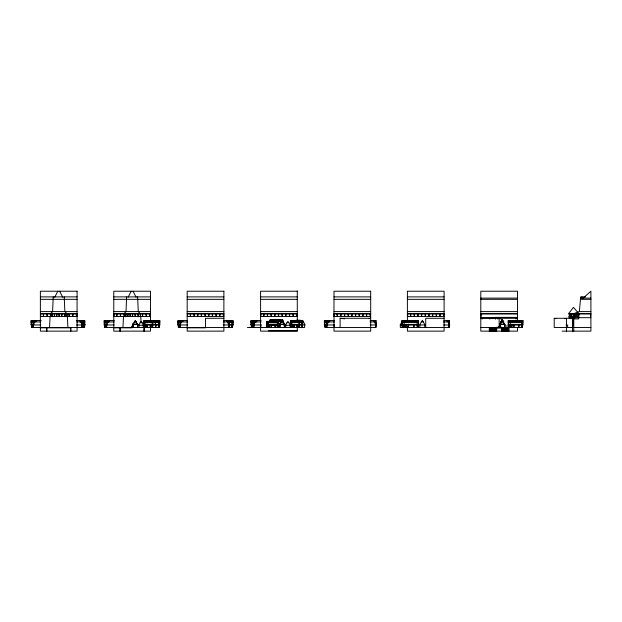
<?xml version="1.0" encoding="UTF-8"?>
<svg xmlns="http://www.w3.org/2000/svg" width="622" height="622" viewBox="0 0 622 622"><rect width="100%" height="100%" fill="white"/><g stroke="black" fill="none" stroke-linecap="round" stroke-linejoin="round"><path stroke-width="0.93" d="M49.55 327.467L50.094 316.458M50.219 314.017L52.598 311.591L53.212 296.888M52.341 316.769L52.481 314.017M122.954 327.467L123.498 316.458M123.622 314.017L126.002 311.591L126.616 296.888M125.745 316.769L125.885 314.017M572.551 327.467L573.772 316.458L573.772 331.137M579.074 314.017L578.67 318.907L573.639 318.907L573.639 316.458M574.129 316.458L574.106 313.472L579.346 311.591L580.707 296.888L585.52 296.888M54.744 297.246L57.792 291.228M128.148 297.246L131.195 291.228M34.84 321.908L33.129 324.964L40.858 324.964M108.244 321.908L106.533 324.964L114.254 324.964M140.23 322.569L138.729 325.267L143.464 325.267L141.979 322.6M181.647 321.908L179.937 324.964L187.657 324.964M286.96 322.569L288.88 322.608L287.9 321.387L285.537 325.267L290.272 325.267L288.787 322.6M328.455 321.908L326.744 324.964L334.465 324.964M401.859 321.908L400.148 324.964L404.106 324.964M421.335 321.908L419.625 324.964L425.005 324.964L423.318 321.939M499.567 324.964L501.822 320.929L502.693 320.929L504.496 324.155M255.51 321.908L253.341 324.964L261.364 324.964M502.281 320.96L505.103 324.886L502.281 321.356L499.45 324.886L502.281 320.944L503.346 321.901L502.281 320.555L501.355 322.095M583.148 298.109L590.9 291.228L590.9 331.137L562.132 331.137M497.514 318.907L499.147 318.293L500.78 318.907M515.863 318.907L517.496 318.293L480.798 318.293L482.423 318.907M369.056 318.705L370.689 318.293L340.102 318.293L340.102 327.467M489.483 318.876L495.477 317.375L517.496 317.375M564.799 318.705L566.432 318.293L566.432 331.137M570.918 318.705L572.551 318.293L572.551 331.137M297.285 291.228L260.587 291.228L260.587 331.137L297.285 331.137L297.285 326.387M40.376 296.888L77.074 296.888M113.779 296.888L150.477 296.888M187.183 296.888L223.881 296.888M260.587 296.888L297.285 296.888M333.991 296.888L370.689 296.888M407.394 296.888L444.092 296.888M480.798 298.109L517.496 298.109M580.707 298.109L590.9 298.109M40.376 299.33L77.074 299.33M113.779 299.33L150.477 299.33M187.183 299.33L223.881 299.33M260.587 299.33L297.285 299.33M333.991 299.33L370.689 299.33M407.394 299.33L444.092 299.33M480.798 299.33L517.496 299.33M580.707 299.33L590.9 299.33M40.376 311.591L77.074 311.591M113.779 311.591L150.477 311.591M187.183 311.591L223.881 311.591M260.587 311.591L297.285 311.591M333.991 311.591L370.689 311.591M407.394 311.591L444.092 311.591M480.798 311.591L517.496 311.591M579.346 311.591L590.9 311.591M40.376 313.472L77.074 313.472M113.779 313.472L150.477 313.472M187.183 313.472L223.881 313.472M260.587 313.472L297.285 313.472M333.991 313.472L370.689 313.472M407.394 313.472L444.092 313.472M480.798 313.472L517.496 313.472M590.9 313.472L568.741 313.472L573.453 307.354L578.079 312.71M40.376 314.017L77.074 314.017M113.779 314.017L150.477 314.017M187.183 314.017L223.881 314.017M260.587 314.017L297.285 314.017M333.991 314.017L370.689 314.017M407.394 314.017L444.092 314.017M480.798 314.017L517.496 314.017M568.741 314.017L590.9 314.017M40.376 316.458L77.074 316.458M113.779 316.458L150.477 316.458M187.183 316.458L223.881 316.458M260.587 316.458L297.285 316.458M333.991 316.458L370.689 316.458M407.394 316.458L444.092 316.458M568.741 316.458L578.67 316.458M480.798 317.687L495.283 317.687M568.741 317.687L590.9 317.687M223.881 318.293L205.532 318.293L205.532 327.841L187.183 327.841M444.092 318.293L425.743 318.293L425.743 327.467M590.9 327.467L554.202 327.467L554.202 318.293L572.551 318.293M270.601 319.638L270.197 319.529L270.601 319.529L270.601 322.002M272.296 319.638L271.884 319.529L272.296 319.529L272.296 322.002M273.983 319.638L273.579 319.529L273.983 319.529L273.983 322.002M275.678 319.638L275.266 319.529L275.678 319.529L275.678 322.002M277.365 319.638L276.961 319.529L277.365 319.529L277.373 327.467M279.06 319.638L278.648 319.529L279.06 319.529L278.858 322.002L278.858 319.529M280.747 319.638L280.343 319.529L280.747 319.529L280.545 322.002L280.545 319.529M282.442 319.638L282.038 319.529L282.442 319.529L282.442 322.002M296.577 320.19L300.247 320.19M502.179 320.244L503.167 321.683L502.257 320.532M41.192 320.555L31.1 320.555L31.1 324.886L33.852 324.886M76.522 320.555L84.786 320.555L84.786 324.886L82.026 324.886M114.277 320.555L104.185 320.555L104.185 324.886L106.937 324.886M187.315 320.555L177.908 320.555L177.908 324.886L180.66 324.886M223.788 320.555L233.048 320.555L233.048 324.886L228.461 324.886M261.084 320.555L250.993 320.555L250.993 324.886L254.196 324.886M269.575 320.532L283.002 320.532M334.62 320.555L324.396 320.555L324.396 324.886L327.188 324.886M370.16 320.555L376.1 320.555L376.1 324.886M443.883 320.555L449.504 320.555L449.504 324.886M31.1 320.944L36.605 320.96M79.748 320.96L84.786 320.944M104.185 320.96L109.69 320.944M143.814 320.944L152.841 320.96M153.393 320.944L159.815 320.96M177.908 320.96L183.412 320.944M226.54 320.96L233.048 320.944M250.993 320.96L257.026 320.944M270.049 320.929L282.411 320.929L285.529 324.964L283.671 324.964M290.622 320.96L299.648 320.944M299.944 320.944L302.696 320.96M324.396 320.96L329.979 320.944M373.247 320.944L376.1 320.96M401.835 320.944L418.575 320.96M446.689 320.944L449.504 320.96M508.221 320.944L522.908 320.96M269.575 321.527L283.002 321.527M266.698 321.729L283.002 321.675L283.002 320.244L269.575 320.244L269.575 321.683M31.1 321.939L40.92 321.939M76.739 321.939L84.786 321.939M104.185 321.939L114.324 321.939M143.814 321.939L159.815 321.939M177.908 321.939L187.727 321.939M223.547 321.939L227.994 321.939L226.766 320.555L227.994 321.939M229.378 321.939L233.048 321.939M250.993 321.939L261.1 321.939M290.622 321.939L299.648 321.939M299.944 321.939L302.696 321.939M324.396 321.939L334.535 321.939M369.927 321.939L374.802 321.939L376.403 324.964L370.23 324.964M401.835 321.939L418.575 321.939M443.331 321.939L448.205 321.939L446.977 320.555L448.205 321.939M508.221 321.939L522.908 321.939M31.1 322.095L34.77 322.095M80.666 322.095L84.786 322.095M104.185 322.095L108.772 322.095M143.814 322.095L152.841 322.095M154.31 322.095L159.815 322.095M177.908 322.095L181.577 322.095M229.378 322.095L233.048 322.095M250.993 322.095L256.085 322.095M290.622 322.095L299.648 322.095M299.944 322.095L302.696 322.095M324.396 322.095L329.046 322.095M401.835 322.095L418.575 322.095M508.221 322.095L522.908 322.095M266.698 322.608L278.337 322.608M266.698 322.74L278.337 322.74M31.372 324.202L31.613 327.467L31.372 321.356M82.322 324.202L82.174 327.467L82.322 322.305M83.636 324.202L83.387 327.467M84.53 324.202L84.281 327.467M143.985 324.202L144.133 327.467M144.957 324.202L145.113 327.467M152.133 324.202L151.986 327.467M152.685 324.202L152.53 327.467M158.664 324.202L158.423 327.467M159.559 324.202L159.31 327.467L159.559 321.356M178.18 324.202L178.421 327.467L178.18 321.356M229.036 324.202L228.787 327.467M231.897 324.202L231.656 327.467M232.791 324.202L232.542 327.467L232.791 322.305M252.524 324.202L252.711 327.467M253.939 324.202L253.745 327.467M290.785 324.202L290.94 327.467M298.793 324.202L298.941 327.467M299.485 324.202L299.337 327.467M302.44 324.202L302.191 327.467M324.707 324.202L324.987 327.467L324.707 321.356M326.519 324.202L326.799 327.467M375.766 324.202L375.766 327.467L375.898 324.202M402.146 324.202L402.426 327.467M418.279 324.202L418 327.467M499.785 324.202L504.753 324.202L504.73 331.137M508.493 324.202L508.742 327.467M521.757 324.202L521.508 327.467M522.651 324.202L522.402 327.467L522.651 322.305M104.457 324.381L105.017 324.381M133.108 324.381L137.493 324.381M145.113 324.381L152.087 324.412M251.265 324.381L251.824 324.381M252.851 324.381L253.418 324.381M279.916 324.381L284.301 324.381M375.33 324.381L375.929 324.381M448.734 324.381L449.247 324.381M500.127 324.381L504.512 324.381M81.638 324.412L83.558 324.412M154.754 324.412L158.587 324.412M228.943 324.412L231.819 324.412M291.819 324.412L301.468 324.412M404.051 324.412L417.175 324.412M510.172 324.412L521.679 324.412M266.916 324.598L267.11 327.467M278.135 324.598L277.941 327.467M31.1 324.738L33.852 324.738M82.026 324.738L84.786 324.692M104.185 324.738L106.937 324.738M143.814 324.692L152.841 324.738M155.228 324.738L159.815 324.692M177.908 324.738L180.66 324.738M228.461 324.738L233.048 324.738M250.993 324.692L254.196 324.738M268.245 324.777L277.373 324.777M290.622 324.692L302.696 324.738M324.396 324.738L327.188 324.692M401.835 324.738L418.575 324.692M508.221 324.692L522.908 324.738M155.228 324.886L159.815 324.886L159.815 320.555L143.814 320.555L143.814 324.886L152.841 324.886L152.841 320.555M76.615 324.964L85.16 324.964L84.312 323.448M151.9 324.964L156.192 324.964L154.497 321.939M223.422 324.964L229.596 324.964L227.901 321.939M266.698 325.026L268.642 325.026M279.986 324.964L277.785 324.964L277.785 327.467M301.149 324.964L305.153 324.964L303.458 321.939M443.634 324.964L449.807 324.964L448.112 321.939M499.754 324.964L500.002 327.467L500.127 324.202M566.067 325.026L567.653 325.026L567.653 327.467M266.698 325.065L278.337 325.065M505.064 326.006L510.802 326.006M297.106 327.102L299.096 327.102M158.664 327.467L106.043 327.467L106.043 324.202L106.292 327.467M231.897 327.467L179.766 327.467L179.766 324.202L180.015 327.467M247.362 327.467L304.625 327.467L304.625 324.964M326.519 327.467L375.929 327.467L375.898 322.305M480.798 327.467L521.757 327.467M40.376 327.841L70.955 327.841M113.779 327.841L131.942 327.841L131.942 326.006L132.307 327.467M268.517 330.772L297.285 330.772M340.102 318.293L344.689 318.806M554.202 318.293L555.827 318.705M281.144 322.095L282.069 320.555L283.134 321.901L282.069 320.944L279.239 324.886L282.069 321.356L284.892 324.886L282.069 320.96M134.344 322.095L135.262 320.555L136.327 321.901L135.262 320.944L132.432 324.886L135.262 321.356L138.084 324.886L135.262 320.96M81.093 321.939L82.788 324.964M133.061 291.228L136.109 297.246M59.658 291.228L62.705 297.246M140.634 314.017L138.255 311.591L137.641 296.888M140.751 316.458L141.077 322.88M138.372 314.017L138.512 316.769M67.23 314.017L64.851 311.591L64.237 296.888M67.347 316.458L67.899 327.467M64.968 314.017L65.108 316.769M590.659 314.017L590.659 316.458M581.928 296.888L581.928 298.109M578.514 316.458L578.514 317.687M578.133 314.017L578.133 316.458M577.885 314.017L577.885 316.458M577.325 316.458L577.325 317.687M576.112 314.017L576.112 316.458M575.863 314.017L575.863 316.458M575.055 316.458L575.055 317.687M574.992 316.458L574.992 317.687M574.642 314.017L574.642 316.458M574.433 314.017L574.394 316.458L574.37 314.017M574.184 314.017L574.184 316.458M573.445 314.017L573.445 316.458M573.196 314.017L573.196 316.458M571.626 314.017L571.626 316.458M571.385 314.017L571.385 316.458M570.98 314.017L570.98 316.458M570.739 314.017L570.739 316.458M569.915 314.017L569.915 316.458M569.666 314.017L569.666 316.458M569.527 314.017L569.527 316.458M569.278 314.017L569.278 316.458M521.679 322.118L521.679 327.467M518.896 327.467L518.896 324.202L518.647 327.467M517.496 321.045L517.496 291.228L480.798 291.228L480.798 331.137L517.496 331.137L517.496 327.467M513.997 327.467L513.997 324.202L513.756 327.467M511.922 327.467L511.922 324.202L511.673 327.467M510.328 327.467L510.328 324.202L510.087 327.467M510.172 322.118L510.172 327.467M508.897 327.467L508.905 331.137M508.633 327.467L508.633 331.137M508.493 322.305L508.493 327.467M508.143 327.467L508.143 331.137M507.459 327.467L507.459 331.137M506.619 327.467L506.619 331.137M505.694 327.467L505.694 331.137M504.512 324.202L504.512 327.467M503.812 327.467L503.812 331.137M502.988 327.467L502.988 331.137M502.319 327.467L502.319 331.137M501.853 327.467L501.853 331.137M501.627 327.467L501.62 331.137M499.886 324.202L499.754 327.467M499.326 327.467L499.326 326.006L498.961 327.467M499.147 327.467L499.147 318.293L495.477 317.375L495.477 319.21M496.675 327.467L496.675 331.137M496.442 327.467L496.442 331.137M495.975 327.467L495.975 331.137M495.306 327.467L495.306 331.137M494.482 327.467L494.482 331.137M493.557 327.467L493.557 331.137M492.601 327.467L492.601 331.137M491.675 327.467L491.675 331.137M490.836 327.467L490.836 331.137M490.152 327.467L490.152 331.137M489.654 327.467L489.654 331.137M489.397 327.467L489.397 331.137M489.382 327.467L489.382 331.137M481.101 314.017L481.101 316.458M449.247 324.202L449.278 327.467L400.343 327.467L400.343 324.964M449.107 322.305L449.107 327.467M448.998 324.202L448.998 327.467M443.851 314.017L443.851 316.458M443.54 314.017L443.54 316.458M440.112 314.017L440.112 316.458M439.871 314.017L439.871 316.458M436.442 314.017L436.442 316.458M436.201 314.017L436.201 316.458M432.772 314.017L432.772 316.458M432.531 314.017L432.531 316.458M429.102 314.017L429.102 316.458M428.861 314.017L428.861 316.458M425.432 314.017L425.432 316.458M425.191 314.017L425.191 316.458M424.764 324.964L424.764 327.467M421.763 314.017L421.763 316.458M421.522 314.017L421.522 316.458M419.873 324.964L419.873 327.467M418.279 322.305L418.279 327.467M418.093 314.017L418.093 316.458M417.852 314.017L417.852 316.458M417.175 322.118L416.989 327.467M414.423 314.017L414.423 316.458M414.182 314.017L414.182 316.458M414.003 327.467L414.003 324.202L413.723 327.467M410.753 314.017L410.753 316.458M410.512 314.017L410.512 316.458M408.421 327.467L408.421 324.202L408.141 327.467M407.635 314.017L407.698 316.458M407.394 321.045L407.394 291.228L444.092 291.228L444.092 331.137L407.394 331.137L407.394 326.387M406.049 327.467L406.049 324.202L405.769 327.467M404.238 327.467L404.238 324.202L403.958 327.467M404.051 322.118L404.051 327.467M402.146 322.305L402.146 327.467M375.144 322.118L375.144 323.65M370.448 314.017L370.448 316.458M370.385 314.017L370.385 316.458M370.137 314.017L370.137 316.458M366.708 314.017L366.708 316.458M366.467 314.017L366.467 316.458M363.038 314.017L363.038 316.458M362.797 314.017L362.797 316.458M359.368 314.017L359.368 316.458M359.127 314.017L359.127 316.458M355.698 314.017L355.698 316.458M355.457 314.017L355.457 316.458M352.029 314.017L352.029 316.458M351.788 314.017L351.788 316.458M348.359 314.017L348.359 316.458M348.118 314.017L348.118 316.458M344.689 314.017L344.689 316.458M344.448 314.017L344.448 316.458M341.019 314.017L341.019 316.458M340.778 314.017L340.778 316.458M337.349 314.017L337.349 316.458M337.108 314.017L337.108 316.458M334.294 314.017L334.294 316.458M334.232 314.017L334.232 316.458M334.232 324.964L334.232 327.467M326.939 324.964L326.939 327.467M326.612 322.118L326.612 327.467M326.115 324.202L326.115 327.467L325.928 324.202M302.44 322.305L302.471 327.467M301.546 327.467L301.546 324.202L301.297 327.467M301.468 322.118L301.468 327.467M299.648 320.555L299.648 324.886M299.485 322.305L299.485 327.467M298.894 322.118L298.894 327.467M297.285 290.863L297.285 321.045M297.184 327.467L297.184 324.202L297.028 327.467M297.044 314.017L297.044 316.458M296.733 314.017L296.733 316.458M294.175 327.467L294.175 324.202L294.019 327.467M293.312 314.017L293.312 316.458M293.063 314.017L293.063 316.458M292.892 327.467L292.892 324.202L292.744 327.467M291.92 327.467L291.92 324.202L291.765 327.467M291.819 322.118L291.819 327.467M290.785 322.305L290.785 327.467M290.054 325.267L290.054 327.467M289.634 314.017L289.634 316.458M289.393 314.017L289.393 316.458M285.964 314.017L285.964 316.458M285.723 314.017L285.723 316.458M285.747 325.267L285.747 327.467M284.682 324.964L284.736 327.467M284.542 327.467L284.542 324.202L279.573 324.202L279.573 327.467L279.675 324.202M284.511 324.412L284.402 327.467M284.301 324.202L284.301 327.467M282.295 314.017L282.295 316.458M282.24 319.529L282.24 322.002M282.054 314.017L282.054 316.458M279.916 324.202L279.916 327.467M279.822 324.202L279.822 327.467M278.625 314.017L278.625 316.458M278.384 314.017L278.384 316.458M278.135 322.087L278.127 327.467M277.428 327.467L277.428 324.598L277.233 327.467M277.163 319.529L277.163 322.002M275.476 319.529L275.476 322.002M275.157 327.467L275.157 324.598L274.963 327.467M274.955 314.017L274.955 316.458M274.714 314.017L274.714 316.458M273.781 319.529L273.781 322.002M272.094 319.529L272.094 322.002M271.285 314.017L271.285 316.458M271.278 327.467L271.278 324.598L271.083 327.467M271.044 314.017L271.044 316.458M270.399 319.529L270.399 322.002M269.629 327.467L269.629 324.598L269.435 327.467M268.37 327.467L268.37 324.598L268.175 327.467M268.245 322.087L268.245 327.467M267.981 324.964L267.981 327.467M267.771 324.964L267.771 327.467M267.615 314.017L267.615 316.458M267.639 324.964L267.639 327.467M267.374 314.017L267.374 316.458M266.916 322.087L266.916 327.467M263.946 314.017L263.946 316.458M263.705 314.017L263.705 316.458M260.828 314.017L260.89 316.458M260.828 324.964L260.828 327.467M253.815 322.118L253.815 327.467M253.589 324.964L253.589 327.467M253.418 324.202L253.418 327.467M253.17 324.202L253.255 327.467M253.1 324.202L253.1 327.467M252.936 324.412L252.936 327.467M252.851 324.202L252.851 327.467M252.524 321.356L252.524 327.467M252.314 320.555L252.314 324.886M251.824 324.202L251.824 327.467M251.583 321.356L251.506 327.467M251.311 320.555L251.265 327.467M231.819 322.118L231.819 327.467M229.293 320.555L229.293 324.886M229.067 324.964L229.067 327.467L229.036 322.305M228.064 322.118L228.064 323.65M223.64 314.017L223.64 316.458M223.578 314.017L223.578 316.458M223.329 314.017L223.329 316.458M219.908 314.017L219.908 316.458M219.659 314.017L219.659 316.458M216.231 314.017L216.231 316.458M215.989 314.017L215.989 316.458M212.561 314.017L212.561 316.458M212.32 314.017L212.32 316.458M208.891 314.017L208.891 316.458M208.65 314.017L208.65 316.458M205.221 314.017L205.221 316.458M204.98 314.017L204.98 316.458M201.551 314.017L201.551 316.458M201.31 314.017L201.31 316.458M197.882 314.017L197.882 316.458M197.64 314.017L197.64 316.458M194.212 314.017L194.212 316.458M193.971 314.017L193.971 316.458M190.542 314.017L190.542 316.458M190.301 314.017L190.301 316.458M187.486 314.017L187.486 316.458M187.424 314.017L187.424 316.458M180.131 324.964L180.131 327.467M179.851 322.118L179.851 327.467M158.587 322.118L158.587 327.467M155.803 327.467L155.803 324.202L155.554 327.467M155.663 324.964L155.663 327.467M152.685 322.305L152.685 327.467M152.367 324.202L152.367 327.467M152.087 322.118L152.087 327.467M150.477 321.045L150.477 291.228L113.779 291.228L113.779 331.137L150.477 331.137L150.477 326.387M150.376 327.467L150.376 324.202L150.221 327.467M150.236 314.017L150.236 316.458M149.995 314.017L149.995 316.458M149.746 314.017L149.746 316.458M147.367 327.467L147.367 324.202L147.212 327.467M146.325 314.017L146.325 316.458M146.077 314.017L146.077 316.458M146.084 327.467L146.084 324.202L145.937 327.467M145.012 322.118L145.012 327.467M144.358 327.467L144.358 331.137M143.985 321.356L143.892 331.137M143.247 325.267L143.247 327.467M142.656 314.017L142.656 316.458M142.407 314.017L142.407 316.458M140.51 314.017L140.51 316.458M140.269 314.017L140.269 316.458M138.939 325.267L138.939 327.467M138.263 314.017L138.263 316.458M138.014 314.017L138.014 316.458M137.703 327.467L137.734 324.202L132.766 324.202L132.766 327.467M137.493 324.202L137.493 327.467M135.316 314.017L135.316 316.458M135.067 314.017L135.067 316.458M133.108 324.202L133.108 327.467M133.015 324.202L133.015 327.467M132.867 324.202L132.813 327.467M132.641 314.017L132.641 316.458M132.393 314.017L132.393 316.458M130.247 314.017L130.247 316.458M130.006 314.017L130.006 316.458M127.969 314.017L127.969 316.458M127.728 314.017L127.728 316.458M125.8 314.017L125.8 316.458M125.558 314.017L125.558 316.458M124.299 314.017L124.299 316.458M124.058 314.017L124.058 316.458M120.629 314.017L120.629 316.458M120.388 314.017L120.388 316.458M120.357 327.841L120.357 331.137M119.89 327.841L119.89 331.137M116.959 314.017L116.959 316.458M116.718 314.017L116.718 316.458M114.02 314.017L114.083 316.458M106.727 324.964L106.727 327.467M106.129 322.118L106.129 327.467M105.017 324.202L105.017 327.467L104.457 327.467L104.504 320.555M104.776 321.356L104.776 327.467M84.631 324.964L84.631 327.467L32.958 327.467L32.958 324.202L33.207 327.467M84.53 321.356L84.53 327.467M83.558 322.118L83.558 327.467M82.485 320.555L82.485 324.886M81.98 324.202L81.98 327.467M81.723 322.118L81.723 323.65M76.833 314.017L76.833 316.458M76.592 314.017L76.592 316.458M76.343 314.017L76.343 316.458M72.922 314.017L72.922 316.458M72.673 314.017L72.673 316.458M70.955 327.467L70.955 331.137M70.488 327.467L70.488 331.137M69.252 314.017L69.252 316.458M69.003 314.017L69.003 316.458M67.106 314.017L67.106 316.458M66.865 314.017L66.865 316.458M64.859 314.017L64.859 316.458M64.61 314.017L64.61 316.458M61.912 314.017L61.912 316.458M61.664 314.017L61.664 316.458M59.238 314.017L59.238 316.458M58.989 314.017L58.989 316.458M56.843 314.017L56.843 316.458M56.602 314.017L56.602 316.458M54.565 314.017L54.565 316.458M54.324 314.017L54.324 316.458M52.396 314.017L52.396 316.458M52.155 314.017L52.155 316.458M50.895 314.017L50.895 316.458M50.654 314.017L50.654 316.458M47.225 314.017L47.225 316.458M46.984 314.017L46.984 316.458M46.953 327.841L46.953 331.137M46.487 327.841L46.487 331.137M43.556 314.017L43.556 316.458M43.315 314.017L43.315 316.458M40.617 314.017L40.617 316.458M33.324 324.964L33.324 327.467M33.044 322.118L33.044 327.467M141.093 321.387L140.152 322.569L142.073 322.608L141.093 321.387M422.315 320.555L421.249 321.901L423.426 321.939L422.315 320.555M502.522 319.529L500.764 322.002L502.522 319.529M35.921 320.555L34.692 321.939L35.921 320.555M109.324 320.555L108.096 321.939L109.324 320.555M182.728 320.555L181.5 321.939L182.728 320.555M329.536 320.555L328.307 321.939L329.536 320.555M256.886 320.555L255.331 321.939L256.886 320.555M501.993 319.529L503.75 322.002L501.993 319.529M77.074 291.228L40.376 291.228L40.376 331.137L77.074 331.137L77.074 291.228M223.881 291.228L187.183 291.228L187.183 331.137L223.881 331.137L223.881 291.228M370.689 291.228L333.991 291.228L333.991 331.137L370.689 331.137L370.689 291.228M302.696 320.555L290.622 320.555L290.622 324.886L302.696 324.886L302.696 320.555M418.575 320.555L401.835 320.555L401.835 324.886L418.575 324.886L418.575 320.555M522.908 320.555L508.221 320.555L508.221 324.886L522.908 324.886L522.908 320.555M278.337 321.387L266.698 321.387L266.698 325.197L278.337 325.197L278.337 321.387M501.386 327.226L496.908 327.226L496.908 328.082L501.386 328.082L501.386 327.226M374.802 321.901L373.573 320.555L374.802 321.901M303.552 321.901L302.323 320.555L303.552 321.901M154.59 321.901L153.362 320.555L154.59 321.901M81.187 321.901L79.958 320.555L81.187 321.901"/></g></svg>
